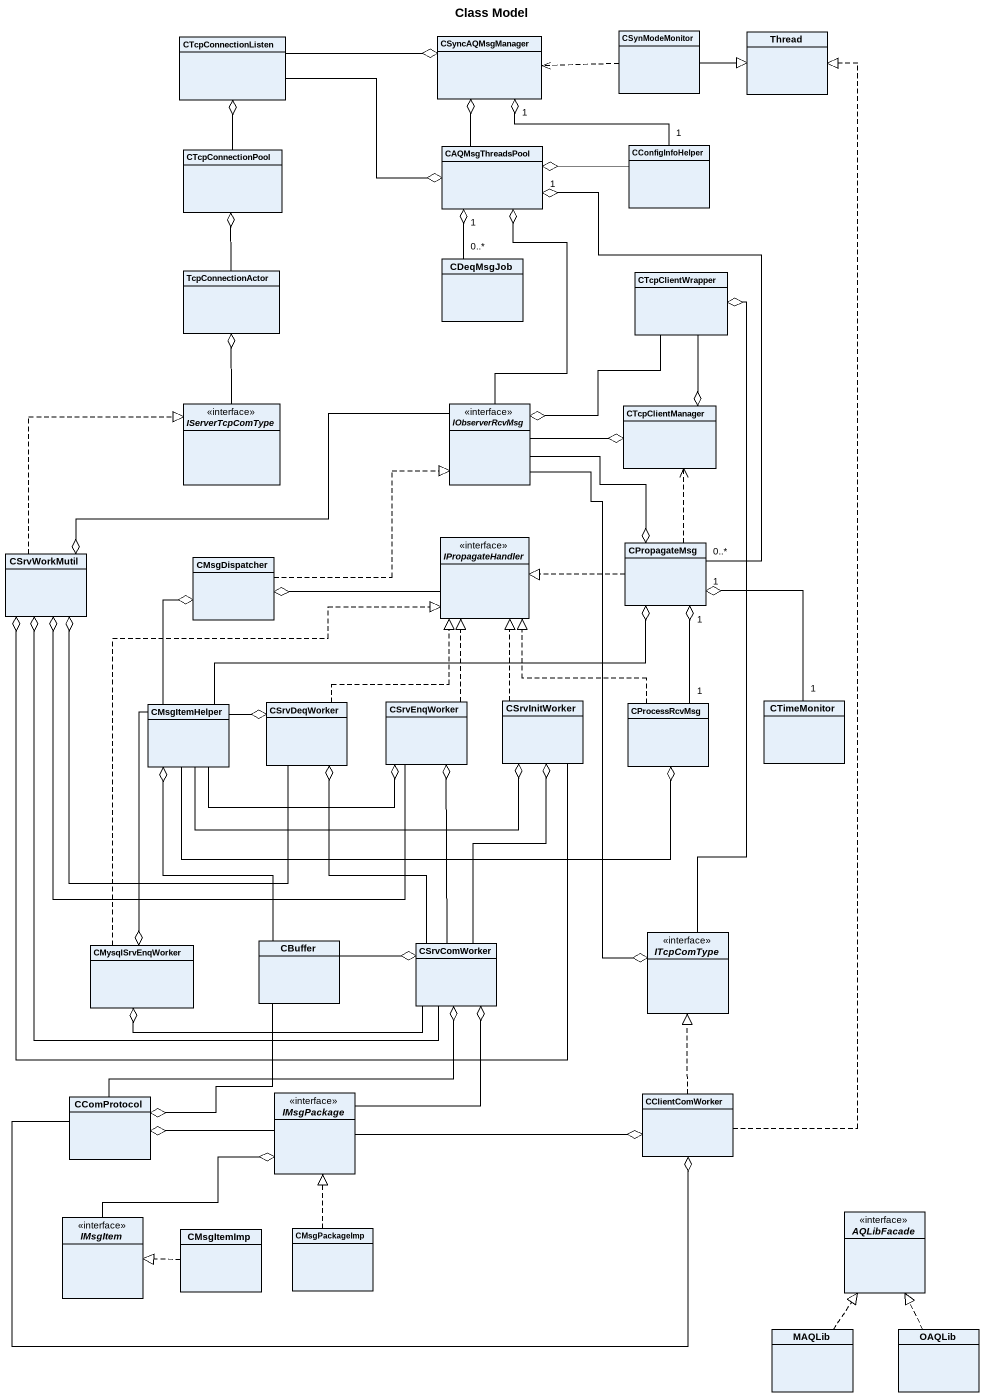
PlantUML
@startuml
title Class Model
hide circle
hide empty members
class CTcpConnectionListen
class CSyncAQMsgManager
class CSynModeMonitor
class Thread
class CTcpConnectionPool
class CAQMsgThreadsPool
class CConfigInfoHelper
class TcpConnectionActor
class CDeqMsgJob
class CTcpClientWrapper
interface IServerTcpComType <<interface>>
interface IObserverRcvMsg <<interface>>
class CTcpClientManager
interface IPropagateHandler <<interface>>
class CSrvWorkMutil
class CMsgDispatcher
class CPropagateMsg
class CSrvInitWorker
class CTimeMonitor
class CMsgItemHelper
class CSrvDeqWorker
class CSrvEnqWorker
class CProcessRcvMsg
class CBuffer
class CSrvComWorker
interface ITcpComType <<interface>>
class CMysqlSrvEnqWorker
class CComProtocol
interface IMsgPackage <<interface>>
class CClientComWorker
interface IMsgItem <<interface>>
class CMsgPackageImp
interface AQLibFacade <<interface>>
class CMsgItemImp
class MAQLib
class OAQLib
CTcpConnectionListen -right-o CSyncAQMsgManager
CTcpConnectionListen -right-o CAQMsgThreadsPool
CSynModeMonitor .left.> CSyncAQMsgManager
CSynModeMonitor -right-|> Thread
CTcpConnectionPool -up-o CTcpConnectionListen
CAQMsgThreadsPool -up-o CSyncAQMsgManager
CConfigInfoHelper "1" -up-o "1" CSyncAQMsgManager
CConfigInfoHelper -left-o CAQMsgThreadsPool
TcpConnectionActor -up-o CTcpConnectionPool
CDeqMsgJob "0..*" -up-o "1" CAQMsgThreadsPool
CTcpClientWrapper --o IObserverRcvMsg
CTcpClientWrapper --o CTcpClientManager
IServerTcpComType -up-o TcpConnectionActor
IObserverRcvMsg -up-o CAQMsgThreadsPool
IObserverRcvMsg -right-o CTcpClientManager
IObserverRcvMsg -left-o CSrvWorkMutil
IObserverRcvMsg --o CPropagateMsg
IObserverRcvMsg --o ITcpComType
IPropagateHandler -left-o CMsgDispatcher
CSrvWorkMutil .up.|> IServerTcpComType
CMsgDispatcher .right.|> IObserverRcvMsg
CPropagateMsg "0..*" -up-o "1" CAQMsgThreadsPool
CPropagateMsg .up.> CTcpClientManager
CPropagateMsg .left.|> IPropagateHandler
CSrvInitWorker .up.|> IPropagateHandler
CSrvInitWorker -left-o CSrvWorkMutil
CTimeMonitor "1" -up-o "1" CPropagateMsg
CMsgItemHelper -up-o CMsgDispatcher
CMsgItemHelper -right-o CPropagateMsg
CMsgItemHelper -right-o CSrvInitWorker
CMsgItemHelper -right-o CSrvDeqWorker
CMsgItemHelper -right-o CSrvEnqWorker
CMsgItemHelper -right-o CProcessRcvMsg
CMsgItemHelper --o CMysqlSrvEnqWorker
CSrvDeqWorker .up.|> IPropagateHandler
CSrvDeqWorker -left-o CSrvWorkMutil
CSrvEnqWorker .up.|> IPropagateHandler
CSrvEnqWorker -left-o CSrvWorkMutil
CProcessRcvMsg .up.|> IPropagateHandler
CProcessRcvMsg "1" -up-o "1" CPropagateMsg
CBuffer -up-o CMsgItemHelper
CBuffer -right-o CSrvComWorker
CBuffer --o CComProtocol
CSrvComWorker -up-o CSrvWorkMutil
CSrvComWorker -up-o CSrvInitWorker
CSrvComWorker -up-o CSrvDeqWorker
CSrvComWorker -up-o CSrvEnqWorker
CSrvComWorker -left-o CMysqlSrvEnqWorker
ITcpComType -up-o CTcpClientWrapper
CMysqlSrvEnqWorker .up.|> IPropagateHandler
CComProtocol -right-o CSrvComWorker
CComProtocol -right-o CClientComWorker
IMsgPackage -up-o CSrvComWorker
IMsgPackage -left-o CComProtocol
IMsgPackage -right-o CClientComWorker
CClientComWorker .up.|> Thread
CClientComWorker .up.|> ITcpComType
IMsgItem -right-o IMsgPackage
CMsgPackageImp .up.|> IMsgPackage
CMsgItemImp .left.|> IMsgItem
MAQLib .up.|> AQLibFacade
OAQLib .up.|> AQLibFacade
@enduml
